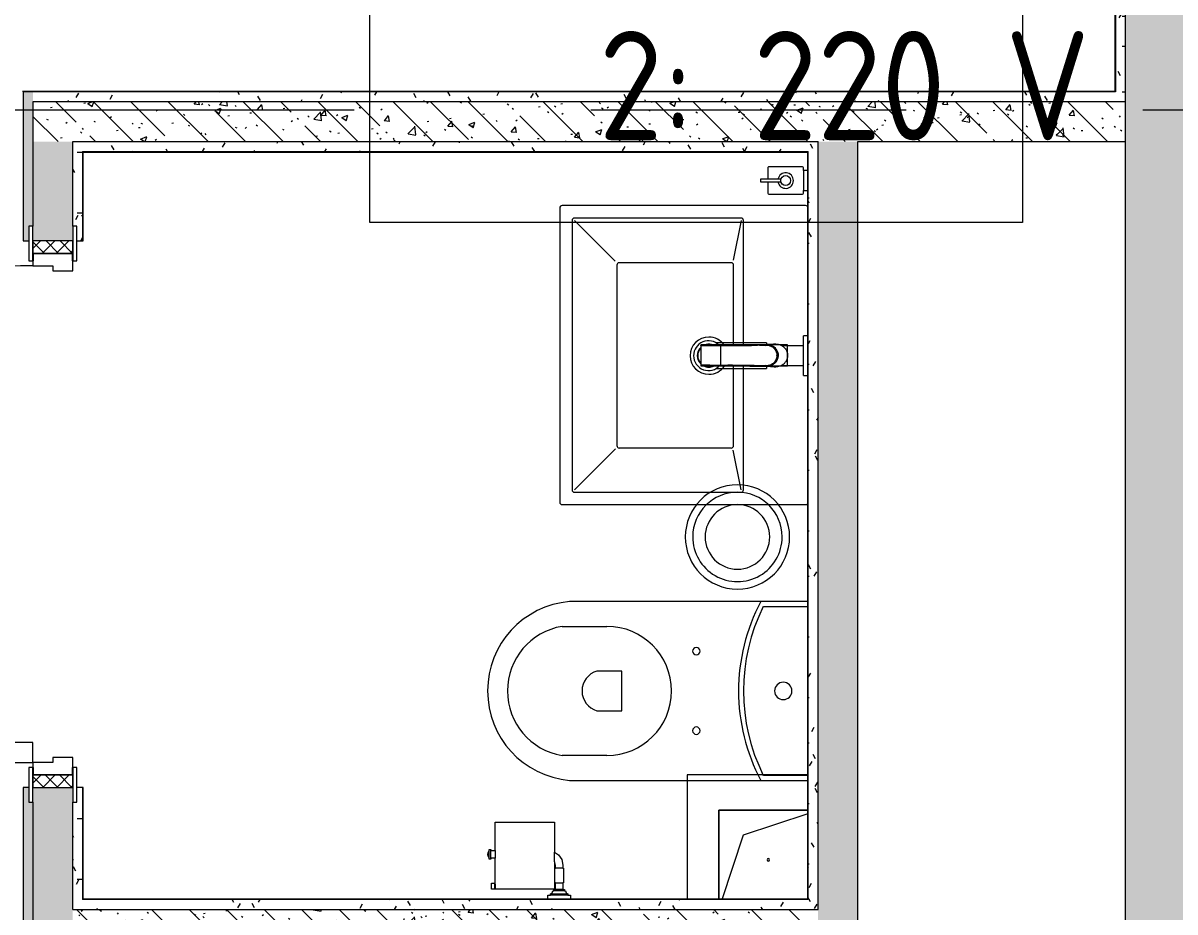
# Model space of a CAD drawing. Header units: millimetres. Extents: x 81609 to 272668, y -8553 to 29000.
# Drawn here: x 86942 to 89260, y 19685 to 21474 of the extents above; entities that cross this region are included whole.
import ezdxf

# ---------------------------------------------------------------- set-up
doc = ezdxf.new("R2010")
doc.units = ezdxf.units.MM
doc.linetypes.add('Осевая', pattern=[3175, 635, -476.25, 1587.5, -476.25])
for name, color, linetype, lineweight in [('0-1', 7, 'Continuous', 9), ('A-DETL-GENF', 7, 'Continuous', 9), ('A-DOOR', 7, 'Continuous', 9), ('A-DOOR-1', 7, 'Continuous', 13), ('A-DOOR-FRAM', 7, 'Continuous', 13), ('A-DOOR-FRAM-1', 7, 'Continuous', 9), ('A-GENM', 7, 'Continuous', 9), ('A-WALL', 7, 'Continuous', 9), ('E-ELEC-FIXT-IDEN', 7, 'Continuous', 9), ('I-WALL', 7, 'Continuous', 9), ('P-SANR-FIXT', 7, 'Continuous', 9), ('P-SANR-FIXT-1', 7, 'Continuous', 13), ('Оси-2', 7, 'Осевая', 9)]:
    doc.layers.add(name, color=color, linetype=linetype, lineweight=lineweight)
doc.layers.add('A-WALL-1', color=7, linetype='Continuous', lineweight=9, true_color=0x3c3c3c)
doc.layers.add('A-WALL-FNSH-1', color=7, linetype='Continuous', lineweight=9, true_color=0x3c3c3c)
doc.styles.add('GOST Common', font='GOST_Common.ttf', dxfattribs={"width": 0.9, "height": 220})
pattern_1 = [(135, (0, 0), (-75.43415, -75.43415), [106.68, -17.78, 3.556, -17.78]), (135, (0, 75.39), (-75.43415, -75.43415), []), (50, (0, 0), (127.52922, -11.15758), [13.335, -146.685]), (355, (0, 0), (-24.66966, 133.74002), [10.668, -117.348]), (100.451, (10.63, -0.93), (102.85973, 122.58178), [11.333, -124.663]), (46.184, (0, 35.56), (189.75516, -29.43036), [20.002, -220.027]), (96.636, (15.81, 33.1), (166.1822, 173.1996), [17, -186.995]), (351.184, (0, 35.56), (166.18393, 173.19757), [16.002, -176.022]), (21, (17.78, 26.67), (106.13027, -71.58603), [13.335, -146.685]), (326, (17.78, 26.67), (43.26188, 128.93175), [10.668, -117.348]), (71.451, (26.62, 20.7), (149.39198, 57.34505), [11.333, -124.663]), (37.5, (0, 0), (2.162228, 59.188357), [3.353, -112.573, 3.353, -115.773, -117.792]), (37.5, (0, 0), (2.162228, 59.188357), [-235.052, 3.353, -114.44]), (7.5, (0, 0), (46.773857, 70.126152), [3.353, -64.567, 3.353, -109.906, -44.894]), (7.5, (0, 0), (46.773857, 70.126152), [-181.178, 3.353, -41.542]), (327.5, (-39.65, 0), (94.913671, -4.010093), [3.353, -41.097, 3.353, -135.331, -184.023]), (327.5, (-39.65, 0), (94.913671, -4.010093), [-183.134, 3.353, -180.67]), (317.5, (-57.43, 0), (103.69057, 17.79882), [3.353, -54.432, 3.353, -88.748, -130.683]), (317.5, (-57.43, 0), (103.69057, 17.79882), [-149.885, 3.353, -127.33])]
pattern_2 = [(0, (0, 0), (121.92, 30.48), [10.058, -81.382, 10.058, -81.382, -487.68]), (0, (0, 0), (121.92, 30.48), [-182.88, 10.058, -172.822, 10.058, -81.382, -213.36]), (0, (0, 0), (121.92, 30.48), [-457.2, 10.058, -50.902, 10.058, -142.342]), (120, (45.72, 15.24), (-87.356454, 90.345817), [10.058, -81.382, 10.058, -81.382, -487.68]), (120, (45.72, 15.24), (-87.356454, 90.345817), [-182.88, 10.058, -172.822, 10.058, -81.382, -213.36]), (120, (45.72, 15.24), (-87.356454, 90.345817), [-457.2, 10.058, -50.902, 10.058, -142.342]), (240, (60.96, 76.2), (-34.563546, -120.825817), [10.058, -81.382, 10.058, -81.382, -487.68]), (240, (60.96, 76.2), (-34.563546, -120.825817), [-182.88, 10.058, -172.822, 10.058, -81.382, -213.36]), (240, (60.96, 76.2), (-34.563546, -120.825817), [-457.2, 10.058, -50.902, 10.058, -142.342])]

# ---------------------------------------------------------------- blocks, each defined once
blk = doc.blocks.new('110_Дверь_СКБ_1Ст_Внутренняя1 - Д-3 _п_ 1100x2100h_много всего-32422909-План размещения напольных электротехнических лючков и розеток 2 этажа в осях 23-33')
at = {"layer": 'A-DOOR'}
h = blk.add_hatch(dxfattribs=at)
h.set_pattern_fill('FP_8', color=256, style=0, pattern_type=2)
h.set_pattern_definition([(135, (1751.41, 104.685), (-14.14214, -14.14214), []), (225, (1751.41, 104.685), (14.14214, -14.14214), [])])
h.paths.add_polyline_path([(537.5, -40), (562.5, -40), (562.5, 40), (537.5, 40)])
at = {"layer": 'A-DOOR-FRAM-1'}
h = blk.add_hatch(dxfattribs=at)
h.set_pattern_fill('FP_9', color=256, style=0, pattern_type=2)
h.set_pattern_definition([(45, (-371.384, 104.685), (-14.1421, 14.1421), []), (135, (-371.384, 104.685), (-14.1421, -14.1421), [])])
h.paths.add_polyline_path([(-537.5, -40), (-512.5, -40), (-512.5, 40), (-537.5, 40)])
at = {"layer": 'A-DOOR'}
blk.add_arc((-487.5, 40), 1000, 360, 90, dxfattribs=at)
at = {"layer": 'A-DOOR-1'}
for p, q in [((-487.5, 1040), (-487.5, 40)), ((-447.5, 1040), (-487.5, 1040)), ((-447.5, 40), (-447.5, 1040)), ((-487.5, 40), (-447.5, 40))]:
    blk.add_line(p, q, dxfattribs=at)
at = {"layer": 'A-DOOR-FRAM'}
for p, q in [((-497.5, 48), (-567.5, 48)), ((-567.5, 48), (-567.5, 40)), ((-497.5, 40), (-497.5, 48)), ((592.5, 48), (522.5, 48)), ((522.5, 48), (522.5, 40)), ((592.5, 40), (592.5, 48)), ((-567.5, 40), (-497.5, 40)), ((-512.5, 40), (-537.5, 40)), ((-537.5, 40), (-537.5, -40)), ((-487.5, 40), (-512.5, 40)), ((-512.5, 40), (-512.5, -40)), ((-512.5, -40), (-512.5, 40)), ((-497.5, 40), (-512.5, 40)), ((-512.5, 40), (-512.5, 39)), ((-512.5, 39), (-497.5, 39)), ((-497.5, 39), (-497.5, 40)), ((-487.5, 0), (-487.5, 40)), ((512.5, 40), (512.5, 0)), ((537.5, 40), (512.5, 40)), ((537.5, 40), (522.5, 40)), ((522.5, 40), (522.5, 39)), ((522.5, 40), (592.5, 40)), ((522.5, 39), (537.5, 39)), ((537.5, -40), (537.5, 40)), ((562.5, 40), (537.5, 40)), ((537.5, 40), (537.5, -40)), ((537.5, 39), (537.5, 40)), ((562.5, -40), (562.5, 40)), ((-477.5, 0), (-487.5, 0)), ((-477.5, -40), (-477.5, 0)), ((512.5, 0), (502.5, 0)), ((502.5, 0), (502.5, -40)), ((-497.5, -40), (-567.5, -40)), ((-567.5, -40), (-567.5, -48)), ((-537.5, -40), (-512.5, -40)), ((-497.5, -39), (-512.5, -39)), ((-512.5, -39), (-512.5, -40)), ((-512.5, -40), (-477.5, -40)), ((-512.5, -40), (-497.5, -40)), ((-497.5, -40), (-497.5, -39)), ((-497.5, -48), (-497.5, -40)), ((502.5, -40), (537.5, -40)), ((537.5, -39), (522.5, -39)), ((522.5, -39), (522.5, -40)), ((522.5, -40), (537.5, -40)), ((592.5, -40), (522.5, -40)), ((522.5, -40), (522.5, -48)), ((537.5, -40), (537.5, -39)), ((537.5, -40), (562.5, -40)), ((592.5, -48), (592.5, -40)), ((-567.5, -48), (-497.5, -48)), ((522.5, -48), (592.5, -48))]:
    blk.add_line(p, q, dxfattribs=at)
blk = doc.blocks.new('GM_Отверстие прямоугольное _в плите_ - Отверстие-V16-План размещения напольных электротехнических лючков и розеток 2 этажа в осях 23-33')
at = {"layer": 'A-GENM'}
for p, q in [((-100, -80), (-100, 100)), ((-100, 100), (80, 100)), ((80, 100), (-100, 100)), ((-100, 100), (-100, -80)), ((-50, 50), (80, 93.3)), ((-93.3, -80), (-50, 50))]:
    blk.add_line(p, q, dxfattribs=at)
for start, end in [(360, 180), (180, 360)]:
    blk.add_arc((0, 0), 2.5, start, end, dxfattribs=at)
blk = doc.blocks.new('мусорная корзина - Round_ Metal-30590745-План размещения напольных электротехнических лючков и розеток 2 этажа в осях 23-33')
at = {"layer": 'P-SANR-FIXT'}
for radius, start, end in [(105, 0, 180), (90, 360, 180), (65, 0, 180), (105, 180, 360), (90, 180, 360), (65, 180, 360)]:
    blk.add_arc((0, 0), radius, start, end, dxfattribs=at)
blk = doc.blocks.new('WC Seat_2 with Cistern-Wall Based - 640 x 360mm-30948649-План размещения напольных электротехнических лючков и розеток 2 этажа в осях 23-33')
at = {"layer": 'P-SANR-FIXT'}
for p, q in [((-55, 490), (-55, 105)), ((-5, 415), (-5, 505)), ((255, 505), (255, 415)), ((305, 105), (305, 490)), ((85, 435), (85, 385)), ((165, 385), (165, 435)), ((85, 385), (165, 385)), ((-55, 105), (-55, 10)), ((-45, 10), (-45, 100.1)), ((295, 100.1), (295, 10)), ((305, 10), (305, 105))]:
    blk.add_line(p, q, dxfattribs=at)
for centre, radius, start, end in [((125, 474.3), 180.7, 4.9791, 175.0209), ((125, 483.2), 131.8, 9.5273, 170.4727), ((125, 423.3), 41.7, 16.2602, 163.7398), ((125, 415), 130, 180, 360), ((45, 235), 7.5, 0, 180), ((45, 235), 7.5, 180, 360), ((205, 235), 7.5, 0, 180), ((205, 235), 7.5, 180, 360), ((125, -232.5), 382.5, 61.9275, 118.0725), ((125, -242.5), 382.5, 63.6122, 116.3878), ((125, 60), 17.5, 0, 180), ((125, 60), 17.5, 180, 360)]:
    blk.add_arc(centre, radius, start, end, dxfattribs=at)
blk = doc.blocks.new('Sanitary_Toilet-Accessories_Gessi_Wall-mounted-paper-roll-holder-65449 - Chrome-30913797-План размещения напольных электротехнических лючков и розеток 2 этажа в осях 23-33')
at = {"layer": 'A-DETL-GENF'}
for p, q in [((87892.2, 19865.6), (87893.5, 19865.7)), ((87892.2, 19808.5), (87892.2, 19865.6)), ((87893.5, 19865.7), (88009.6, 19865.7)), ((88009.6, 19865.7), (88011.2, 19865.6)), ((88011.2, 19865.6), (88011.2, 19805.4)), ((87877.2, 19801), (87877.9, 19805)), ((87877.9, 19797), (87877.2, 19801)), ((87877.9, 19805), (87879.7, 19808.5)), ((87879.7, 19808.5), (87879.7, 19810.5)), ((87879.7, 19810.5), (87883.2, 19810.5)), ((87879.7, 19793.5), (87879.7, 19808.5)), ((87883.2, 19810.5), (87883.2, 19808.5)), ((87883.2, 19793.5), (87883.2, 19808.5)), ((87883.2, 19808.5), (87892.2, 19808.5)), ((87892.2, 19808.5), (87892.2, 19793.5)), ((88011.2, 19785.9), (88011.2, 19805.4)), ((88011.2, 19805.4), (88019.6, 19799.9)), ((88019.6, 19799.9), (88026, 19790.3)), ((87879.7, 19793.5), (87877.9, 19797)), ((87879.7, 19791.5), (87879.7, 19793.5)), ((87883.2, 19791.5), (87879.7, 19791.5)), ((87892.2, 19793.5), (87883.2, 19793.5)), ((87883.2, 19793.5), (87883.2, 19791.5)), ((87892.2, 19740.7), (87892.2, 19793.5)), ((88012.1, 19784.5), (88011.2, 19785.9)), ((88011.2, 19785.9), (88011.2, 19740.7)), ((88013.2, 19779), (88012.1, 19784.5)), ((88013.2, 19773.5), (88013.2, 19779)), ((88026, 19790.3), (88028.2, 19779)), ((88028.2, 19779), (88028.2, 19773.5)), ((88011.7, 19743.5), (88011.7, 19773.5)), ((88011.7, 19773.5), (88013.2, 19773.5)), ((88028.2, 19773.5), (88013.2, 19773.5)), ((88028.2, 19773.5), (88029.7, 19773.5)), ((88029.7, 19773.5), (88029.7, 19743.5)), ((87884.7, 19730.7), (87884.7, 19742.7)), ((87884.7, 19742.7), (87891.2, 19742.7)), ((87891.2, 19730.7), (87884.7, 19730.7)), ((87891.2, 19742.7), (87891.2, 19740.7)), ((87891.2, 19732.7), (87891.2, 19740.7)), ((87891.2, 19740.7), (87892.2, 19740.7)), ((87892.2, 19732.7), (87891.2, 19732.7)), ((87891.2, 19732.7), (87891.2, 19730.7)), ((87892.2, 19740.7), (87892.2, 19732.7)), ((87892.2, 19730.7), (87892.2, 19732.7)), ((88011.2, 19730.7), (87892.2, 19730.7)), ((88009.7, 19727.5), (88009.7, 19730)), ((88009.7, 19730), (88013.2, 19730)), ((88011.2, 19740.7), (88011.2, 19732.7)), ((88011.2, 19740.7), (88013.2, 19740.7)), ((88011.2, 19732.7), (88011.2, 19730.7)), ((88013.2, 19732.7), (88011.2, 19732.7)), ((88029.7, 19730), (88011.2, 19730)), ((88013.2, 19743.5), (88011.7, 19743.5)), ((88013.2, 19743.5), (88028.2, 19743.5)), ((88013.2, 19740.7), (88013.2, 19743.5)), ((88013.2, 19732.7), (88013.2, 19740.7)), ((88013.2, 19730), (88013.2, 19732.7)), ((88029.7, 19743.5), (88028.2, 19743.5)), ((88028.2, 19743.5), (88028.2, 19730)), ((88028.2, 19730), (88031.7, 19730)), ((88031.7, 19730), (88031.7, 19727.5)), ((87998.2, 19711), (87998.2, 19719)), ((87998.2, 19719), (88003.2, 19719)), ((88043.2, 19711), (87998.2, 19711)), ((88003.2, 19721.5), (88004.9, 19722.2)), ((88003.2, 19721.5), (88038.2, 19721.5)), ((88003.2, 19719), (88003.2, 19721.5)), ((88038.2, 19719), (88003.2, 19719)), ((88004.9, 19722.2), (88006.4, 19723.6)), ((88006.4, 19723.6), (88007.4, 19725.5)), ((88007.4, 19725.5), (88007.7, 19727.5)), ((88007.7, 19727.5), (88009.7, 19727.5)), ((88031.7, 19727.5), (88009.7, 19727.5)), ((88031.7, 19727.5), (88033.7, 19727.5)), ((88033.7, 19727.5), (88034, 19725.5)), ((88034, 19725.5), (88035, 19723.6)), ((88035, 19723.6), (88036.5, 19722.2)), ((88036.5, 19722.2), (88038.2, 19721.5)), ((88038.2, 19721.5), (88038.2, 19719)), ((88038.2, 19719), (88043.2, 19719)), ((88043.2, 19719), (88043.2, 19711))]:
    blk.add_line(p, q, dxfattribs=at)
blk = doc.blocks.new('сифон - Для раковины-30615598-План размещения напольных электротехнических лючков и розеток 2 этажа в осях 23-33')
at = {"layer": 'P-SANR-FIXT'}
for p, q in [((116.7, 26), (15, 26)), ((116.7, 26), (116.7, 20.9)), ((200, 40), (191.1, 40)), ((191.1, -40), (191.1, 40)), ((200, 40), (200, -40)), ((116.7, -19.7), (116.7, -26)), ((15, -26), (116.7, -26)), ((191.1, -40), (200, -40))]:
    blk.add_line(p, q, dxfattribs=at)
for start, end in [(45, 180), (180, 319.7584)]:
    blk.add_arc((0, 0), 30, start, end, dxfattribs=at)
at = {"layer": 'P-SANR-FIXT-1'}
for p, q in [((127.1, 20), (123.1, 20)), ((191.1, 20), (147.8, 20)), ((21.9, -20), (49, -20)), ((49, -20), (56, -20)), ((56, -20), (75, -20)), ((85.7, -20), (118.5, -20)), ((119.7, -20), (122.9, -20)), ((145.8, -20), (191.1, -20))]:
    blk.add_line(p, q, dxfattribs=at)
for radius, start, end in [(22.5, 133.7338, 180), (22.5, 180, 225.6765), (21.5, 136.1578, 180), (21.5, 180, 223.3802), (22.5, 67.2152, 113.0759), (21.5, 72, 108), (22.5, 241.9585, 297.7301), (21.5, 245.8675, 293.8296)]:
    blk.add_arc((0, 0), radius, start, end, dxfattribs=at)
blk = doc.blocks.new('раковина - 400 x 500mm-30615599-План размещения напольных электротехнических лючков и розеток 2 этажа в осях 23-33')
at = {"layer": 'P-SANR-FIXT'}
for p, q in [((-249.5, -5), (-249.5, -495)), ((352.5, -495), (352.5, -5)), ((-224.5, -135), (-224.5, -470)), ((32, -130), (-219.5, -130)), ((-219.5, -135), (-139.5, -151)), ((322.5, -130), (72, -130)), ((322.5, -135), (242.8, -150.5)), ((327.5, -470), (327.5, -135)), ((-134.5, -155), (-134.5, -380)), ((-126, -150), (-129.5, -150)), ((32.1, -150), (-126, -150)), ((233.5, -150), (72, -150)), ((238.5, -155), (238.5, -380)), ((-219.5, -470), (-137.6, -388.1)), ((-129.5, -385), (233.5, -385)), ((322.5, -470), (240.2, -387.7)), ((-219.5, -475), (322.5, -475)), ((-244.5, -500), (347.5, -500))]:
    blk.add_line(p, q, dxfattribs=at)
for centre, radius, start, end in [((-244.5, -5), 5, 90, 180), ((347.5, -5), 5, 0, 90), ((-219.5, -135), 5, 90, 180), ((322.5, -135), 5, 0, 90), ((-129.5, -155), 5, 90, 180), ((233.5, -155), 5, 0, 90), ((52.6, -199.9), 37.5, 124.8212, 180), ((52.6, -199.9), 37.5, 360, 57.1419), ((52.6, -199.9), 37.5, 180, 360), ((52.6, -199.9), 23, 161.666, 180), ((52.6, -199.9), 23, 180, 198.7055), ((52.6, -199.9), 23, 334.4117, 360), ((52.6, -199.9), 23, 360, 25.1143), ((52.6, -199.9), 23, 225, 315), ((-129.5, -380), 5, 180, 270), ((233.5, -380), 5, 270, 360), ((-219.5, -470), 5, 180, 270), ((322.5, -470), 5, 270, 0), ((-244.5, -495), 5, 180, 270), ((347.5, -495), 5, 270, 0)]:
    blk.add_arc(centre, radius, start, end, dxfattribs=at)
blk = doc.blocks.new('смеситель для раковины - Default-30615600-План размещения напольных электротехнических лючков и розеток 2 этажа в осях 23-33')
at = {"layer": '0-1'}
for p, q in [((19.7, 151.6), (-19.8, 151.6)), ((-20.3, 110), (-20.4, 97.4)), ((19.8, 111.8), (-19.8, 111.8)), ((20.4, 97.4), (20.3, 110)), ((-22.8, 3), (-21.8, 15.6)), ((-20.7, 17.2), (-20.7, 16.7)), ((20.8, 16.7), (20.8, 17.2))]:
    blk.add_line(p, q, dxfattribs=at)
at = {"layer": '0-1', "flags": 128}
for points in [[(-19.8, 151.6), (-20, 151.6), (-20.2, 151.6), (-20.3, 151.5), (-20.4, 151.5), (-20.5, 151.4), (-20.6, 151.3), (-20.6, 151.2), (-20.7, 151.1), (-20.7, 151.1), (-20.7, 151), (-20.7, 151), (-20.8, 150.9), (-20.8, 150.6), (-20.8, 149.7), (-20.8, 148.7), (-20.8, 147.7), (-20.9, 146.7), (-20.9, 145.3), (-21.1, 93.2)], [(19.7, 151.6), (20, 151.6), (20.2, 151.6), (20.4, 151.5), (20.5, 151.4), (20.6, 151.3), (20.6, 151.3), (20.7, 151.2), (20.7, 151.1), (20.7, 151.1), (20.7, 151), (20.8, 151), (20.8, 150.9), (20.8, 150.6)], [(-18.9, 7.6), (-20, 10.3), (-20.8, 13.1), (-21.1, 18.6), (-21.1, 48.6), (-21.1, 93.2)], [(-19.8, 111.8), (-19.9, 111.8), (-20, 111.8), (-20.1, 111.8), (-20.1, 111.7), (-20.2, 111.7), (-20.3, 111.6), (-20.3, 111.5), (-20.3, 111.5), (-20.3, 111.4), (-20.3, 111.4), (-20.3, 111.4), (-20.3, 111.3), (-20.3, 111.2), (-20.3, 111), (-20.3, 110.8), (-20.3, 110.6), (-20.3, 110.3), (-20.3, 110)], [(12.1, -0.1), (14.4, 1.7), (18.1, 6.1), (20.4, 11.5), (21.2, 17.2), (21.2, 36.2), (21.1, 56), (21, 111.4)], [(19.8, 111.8), (19.9, 111.8), (20, 111.8), (20.1, 111.8), (20.2, 111.7), (20.2, 111.6), (20.3, 111.6), (20.3, 111.5), (20.3, 111.5), (20.3, 111.4), (20.3, 111.4), (20.3, 111.3), (20.3, 111.1), (20.3, 110.9), (20.3, 110.7), (20.3, 110.4), (20.3, 110)], [(-21.8, 15.6), (-21.7, 19.7), (-21.6, 24.4), (-21.5, 30.8), (-21.4, 37.1), (-21.3, 49.4), (-21.2, 68.8), (-21.1, 88)], [(21.8, 15.6), (22.1, 11.2), (22.8, 3)]]:
    blk.add_lwpolyline(points, dxfattribs=at)
at = {"layer": 'P-SANR-FIXT'}
for p, q in [((21, 151.6), (-21, 151.6)), ((-21, 151.6), (-21, -23)), ((-19.7, 144), (-19.8, 111.7)), ((19.8, 111.7), (19.7, 144)), ((21, -23), (21, 151.6)), ((-21, 19.9), (-20.8, 19.8)), ((-20.4, 22), (-20.8, 19.8)), ((19.4, 12.9), (20.4, 11.1)), ((20.8, 19.8), (20.4, 22)), ((21, 19.9), (20.8, 19.8)), ((20.9, 18.5), (20.8, 19.8)), ((20.9, 18.4), (21.1, 18.4)), ((22.5, 5), (22.9, 0.9)), ((-21, -23), (21, -23)), ((-0.6, -2.8), (0.3, -2.8))]:
    blk.add_line(p, q, dxfattribs=at)
at = {"layer": 'P-SANR-FIXT', "flags": 128}
for points in [[(-21.1, 16.9), (-21.1, 42.2), (-21, 67.6), (-20.8, 118.3), (-20.7, 143.7), (-20.7, 149.4), (-20.8, 150.2), (-20.9, 145.3), (-20.9, 138.9), (-21.1, 88.1)], [(-20.1, 88.1), (-20.1, 99.6), (-20, 111), (-20, 122.4), (-19.9, 133.8), (-19.9, 145.2)], [(19.9, 145.2), (19.9, 138.9), (19.9, 132.6), (20, 126.2), (20, 119.9), (20, 113.5), (20, 107.2), (20.1, 100.8), (20.1, 94.5), (20.1, 88.1)], [(21.1, 88.1), (20.9, 138.9), (20.9, 145.3), (20.8, 150.2), (20.7, 149.4), (20.7, 143.7), (20.8, 118.3), (21, 67.6), (21.1, 42.2), (21.1, 16.9)], [(-21.1, 18.6), (-21.1, 18.6), (-21.1, 18.6), (-21, 18.6), (-21, 18.6), (-21, 18.5), (-20.9, 18.5), (-20.9, 18.5)], [(-21.1, 18.4), (-21.1, 18), (-21.1, 17.6), (-21.1, 17.2), (-21.1, 16.8), (-21.1, 16.4)], [(-20.8, 19.8), (-20.9, 19.2), (-20.9, 18.5)], [(-15.9, 4.1), (-13.1, 1.6), (-9.8, -0.4), (-6.1, -1.8), (-2.1, -2.5), (2.1, -2.5), (6.1, -1.8), (9.8, -0.4), (11.1, 0.4)], [(11.5, 0.5), (13.1, 1.6), (15.9, 4.1)], [(21.1, 16.4), (21.1, 16.8), (21.1, 17.2), (21.1, 17.6), (21.1, 18), (21.1, 18.4)], [(22.9, 0.9), (22.7, 3.2), (22.5, 5.6), (22.3, 7.9), (22.1, 10.8), (21.8, 15.2)], [(0.6, -3.9), (0.3, -3.9), (0.1, -3.9), (-0.1, -3.9), (-0.3, -3.9), (-0.6, -3.9)]]:
    blk.add_lwpolyline(points, dxfattribs=at)
at = {"layer": 'P-SANR-FIXT'}
for centre, major_axis, ratio, start_param, end_param in [((-19.8, 109.7), (-0.5, 0.002), 0.095846, 0.017294, 1.571164), ((19.8, 109.7), (0.5, 0.002), 0.095848, 4.711795, 6.265892), ((0, 17.2), (20.8, 0), 0.98634, 3.038054, 3.141593), ((0, 17.2), (20.8, 0), 0.98634, 3.141593, 3.441377), ((0, 16.7), (20.8, 0), 0.98634, 3.141593, 3.372062), ((0, 16.7), (20.7, 0), 0.98634, 3.571127, 3.769911), ((0, 17.2), (20.8, 0), 0.98634, 3.613983, 5.358408), ((0, 16.7), (20.7, 0), 0.98634, 3.994763, 4.083653), ((0, 16.7), (20.8, 0), 0.98634, 5.376246, 5.846752), ((0, 17.2), (20.8, 0), 0.98634, 5.499139, 5.804813), ((0, 17.2), (-20.8, 0), 0.98634, 2.841808, 3.141593), ((0, 16.7), (20.8, 0), 0.98634, 6.052716, 6.283185), ((0, 17.2), (20.8, 0), 0.98634, 0, 0.103539), ((0, 16.7), (20.7, 0), 0.98634, 4.276566, 4.807479), ((0, 17.2), (18.5, 0), 0.986286, 4.712389, 4.727774), ((0, 16.7), (20.8, 0), 0.98634, 4.9338, 5.10736)]:
    blk.add_ellipse(centre, major_axis=major_axis, ratio=ratio, start_param=start_param, end_param=end_param, dxfattribs=at)
for points, knots in [([(-19.9, 145.2), (-19.9, 146), (-19.9, 147.4), (-19.8, 149.3), (-19.8, 150.7), (-19.8, 151.5), (-19.8, 151.6), (-19.8, 151.6)], [0, 0, 0, 0, 0.1, 0.2, 0.3, 0.4, 0.4725859, 0.4725859, 0.4725859, 0.4725859]), ([(-19.8, 151.6), (-19.7, 151.6), (-19.7, 151.6), (-19.7, 151.2), (-19.7, 150), (-19.7, 148.3), (-19.7, 146.2), (-19.7, 144.8), (-19.7, 144)], [0.4728347, 0.4728347, 0.4728347, 0.4728347, 0.5, 0.6, 0.7, 0.8, 0.9, 1, 1, 1, 1]), ([(19.7, 144), (19.7, 144.8), (19.7, 146.2), (19.7, 148.3), (19.7, 150), (19.7, 151.2), (19.7, 151.6), (19.7, 151.6), (19.7, 151.6)], [0, 0, 0, 0, 0.1, 0.2, 0.3, 0.4, 0.5, 0.5274121, 0.5274121, 0.5274121, 0.5274121]), ([(19.7, 151.6), (19.8, 151.6), (19.8, 151.5), (19.8, 150.7), (19.8, 149.3), (19.9, 147.4), (19.9, 146), (19.9, 145.2)], [0.5275209, 0.5275209, 0.5275209, 0.5275209, 0.6, 0.7, 0.8, 0.9, 1, 1, 1, 1]), ([(-20.4, 97.4), (-20.4, 91.1), (-20.5, 81.8), (-20.6, 69.7), (-20.6, 60), (-20.7, 52.6), (-20.8, 47.4), (-20.8, 45.2), (-20.8, 43.5), (-20.9, 41.8), (-20.9, 39.8), (-20.9, 37.7), (-20.9, 36.2), (-20.9, 35.4), (-21, 34.1), (-21, 32.6), (-21, 31), (-21, 29.7), (-21, 28.6), (-21, 27.7), (-21, 26.8), (-21.1, 25.6), (-21.1, 22.9), (-21.1, 20.4), (-21.1, 18.4)], [0, 0, 0, 0, 0.222222, 0.333333, 0.444444, 0.583333, 0.618056, 0.652778, 0.670139, 0.6875, 0.722222, 0.756944, 0.774306, 0.782986, 0.791667, 0.826389, 0.84375, 0.861111, 0.878472, 0.887153, 0.895833, 0.913194, 0.930556, 1, 1, 1, 1]), ([(-20.5, 44.7), (-20.5, 44.8), (-20.5, 45.3), (-20.5, 45.9), (-20.4, 46.5), (-20.4, 47), (-20.4, 47.6), (-20.3, 48.2), (-20.3, 49.3), (-20.3, 50.8), (-20.3, 52.7), (-20.3, 54.8), (-20.2, 57.1), (-20.2, 60.5), (-20.1, 67), (-20, 78.4), (-19.9, 90.5), (-19.9, 97.4)], [0.3858631, 0.3858631, 0.3858631, 0.3858631, 0.3928571, 0.4107143, 0.4196429, 0.4285714, 0.4375, 0.4464286, 0.4642857, 0.5, 0.5357143, 0.5714286, 0.6071429, 0.6428571, 0.7142857, 0.8571429, 1, 1, 1, 1]), ([(-19.8, 111.8), (-19.8, 111.8), (-19.8, 111.7), (-19.8, 110.9), (-19.8, 110.1), (-19.8, 109.7)], [0.4695548, 0.4695548, 0.4695548, 0.4695548, 0.6, 0.8, 1, 1, 1, 1]), ([(19.8, 109.7), (19.8, 110.1), (19.8, 110.9), (19.8, 111.7), (19.8, 111.8), (19.8, 111.8)], [0, 0, 0, 0, 0.2, 0.4, 0.5304748, 0.5304748, 0.5304748, 0.5304748]), ([(19.9, 97.4), (19.9, 90.5), (20, 78.4), (20.1, 66.9), (20.2, 60.3), (20.3, 57), (20.3, 54.6), (20.3, 52.6), (20.3, 50.7), (20.3, 49.2), (20.4, 48.1), (20.4, 47.4), (20.4, 46.9), (20.4, 46.4), (20.4, 45.8), (20.4, 44.6), (20.4, 43), (20.4, 41.3), (20.5, 40), (20.5, 39.2), (20.6, 38.5), (20.7, 37.9), (20.7, 37.5)], [0, 0, 0, 0, 0.1428571, 0.2857143, 0.3571429, 0.3928571, 0.4285714, 0.4642857, 0.5, 0.5357143, 0.5535714, 0.5625, 0.5714286, 0.5803571, 0.5892857, 0.6071429, 0.6428571, 0.6785714, 0.6964286, 0.7053571, 0.7142857, 0.7301718, 0.7301718, 0.7301718, 0.7301718]), ([(21.1, 18.4), (21.1, 19.2), (21.1, 20.8), (21.1, 23.1), (21.1, 25), (21.1, 26.5), (21, 27.6), (21, 28.6), (21, 30), (21, 31.7), (21, 33.4), (21, 34.6), (20.9, 35.2), (20.9, 35.7), (20.9, 36.3), (20.9, 36.9), (20.9, 38.1), (20.9, 39.8), (20.9, 41.4), (20.8, 42.8), (20.8, 44.1), (20.8, 45.8), (20.8, 48.6), (20.7, 53.5), (20.6, 60.7), (20.6, 68.9), (20.5, 76.5), (20.5, 85.7), (20.4, 92.7), (20.4, 97.4)], [0, 0, 0, 0, 0.027778, 0.055556, 0.083333, 0.097222, 0.111111, 0.125, 0.138889, 0.166667, 0.194444, 0.208333, 0.215278, 0.222222, 0.229167, 0.236111, 0.25, 0.277778, 0.305556, 0.319444, 0.333333, 0.361111, 0.388889, 0.444444, 0.555556, 0.666667, 0.75, 0.833333, 1, 1, 1, 1]), ([(-21.1, 88.1), (-21.1, 85.7), (-21.1, 82.2), (-21.1, 77.5), (-21.2, 73.9), (-21.2, 70.4), (-21.2, 66.8), (-21.2, 63.9), (-21.2, 61.5), (-21.2, 59.8), (-21.2, 58), (-21.2, 55.7), (-21.3, 52.8), (-21.3, 49.3), (-21.3, 46), (-21.3, 42.6), (-21.4, 39.4), (-21.4, 36.2), (-21.5, 32.2), (-21.5, 27.5), (-21.7, 20.9), (-21.8, 17.2), (-21.8, 15.2)], [0, 0, 0, 0, 0.083333, 0.125, 0.166667, 0.208333, 0.25, 0.291667, 0.3125, 0.333333, 0.354167, 0.375, 0.416667, 0.458333, 0.5, 0.541667, 0.583333, 0.625, 0.666667, 0.75, 0.833333, 1, 1, 1, 1]), ([(20.1, 88.1), (20.1, 88.2), (20.2, 88.3), (20.4, 88.2), (20.5, 88), (20.6, 87.8), (20.7, 87.5), (20.7, 87.3), (20.8, 87.1), (20.9, 87), (20.9, 86.8), (20.9, 86.7)], [0, 0, 0, 0, 0.1, 0.19375, 0.25, 0.3, 0.35, 0.4, 0.45, 0.525, 0.575, 0.575, 0.575, 0.575]), ([(21.8, 15.2), (21.8, 16.4), (21.7, 19.4), (21.6, 24.2), (21.5, 28.2), (21.5, 30.6), (21.5, 32.4), (21.4, 34.1), (21.4, 35.8), (21.4, 37.3), (21.4, 38.7), (21.4, 39.8), (21.4, 41), (21.3, 42.6), (21.3, 44.7), (21.3, 47.5), (21.3, 50.9), (21.2, 55.1), (21.2, 60), (21.2, 65.1), (21.2, 69.9), (21.2, 74.5), (21.1, 80.6), (21.1, 85.1), (21.1, 88.1)], [0, 0, 0, 0, 0.142857, 0.285714, 0.357143, 0.392857, 0.428571, 0.464286, 0.5, 0.535714, 0.553571, 0.571429, 0.589286, 0.607143, 0.642857, 0.678571, 0.714286, 0.75, 0.785714, 0.821429, 0.857143, 0.892857, 0.928571, 1, 1, 1, 1]), ([(-21, 19.9), (-21, 20.5), (-20.9, 21.9), (-20.9, 23.9), (-20.9, 25.6), (-20.9, 26.9), (-20.9, 27.6), (-20.9, 28.1), (-20.9, 28.7), (-20.9, 29.4), (-21, 30.9), (-21, 33.1), (-21, 35.5), (-20.9, 37.4), (-20.9, 38.5), (-20.8, 39.3), (-20.7, 40.1), (-20.7, 40.7), (-20.6, 41.2), (-20.6, 41.3)], [0, 0, 0, 0, 0.0357143, 0.0714286, 0.1071429, 0.125, 0.1339286, 0.1428571, 0.1517857, 0.1607143, 0.1785714, 0.2142857, 0.25, 0.2678571, 0.2857143, 0.2946429, 0.3035714, 0.3214286, 0.3257253, 0.3257253, 0.3257253, 0.3257253]), ([(20.9, 33.9), (20.9, 33.6), (20.9, 32.5), (20.9, 30.9), (20.9, 29.2), (20.9, 28.3), (20.9, 27.5), (20.9, 26.8), (20.9, 25.6), (20.9, 23.9), (21, 21.9), (21, 20.5), (21, 19.9)], [0.7766981, 0.7766981, 0.7766981, 0.7766981, 0.7857143, 0.8214286, 0.8392857, 0.8571429, 0.8660714, 0.875, 0.8928571, 0.9285714, 0.9642857, 1, 1, 1, 1]), ([(-21.8, 15.2), (-21.9, 13.9), (-22, 12.1), (-22.1, 10.1), (-22.2, 8.7), (-22.3, 7.5), (-22.4, 6.6), (-22.5, 5.7), (-22.6, 4.8), (-22.7, 3.8), (-22.8, 2.5), (-22.9, 1.5), (-22.9, 0.9)], [0, 0, 0, 0, 0.166667, 0.25, 0.333333, 0.416667, 0.5, 0.583333, 0.666667, 0.75, 0.833333, 1, 1, 1, 1]), ([(22.9, 0.3), (22.9, -2.5), (22.3, -6.4), (20, -11.4), (17.7, -14.7), (14.9, -17.6), (11.6, -20), (7.9, -21.7), (4.5, -22.6), (1.5, -23), (-1.9, -23), (-6, -22.4), (-10, -20.8), (-12.8, -19.1), (-14.8, -17.5), (-16.7, -15.8), (-18.8, -13.3), (-21.9, -8.1), (-22.9, -3.2), (-22.9, 0.3)], [0, 0, 0, 0, 0.111111, 0.166667, 0.222222, 0.277778, 0.333333, 0.388889, 0.444444, 0.479167, 0.513889, 0.583333, 0.652778, 0.6875, 0.722222, 0.756944, 0.791667, 0.861111, 1, 1, 1, 1]), ([(-21, 19.9), (-21, 19.7), (-21, 19.5), (-21.1, 19.2), (-21.1, 18.9), (-21.1, 18.7), (-21.1, 18.6)], [0, 0, 0, 0, 0.333333, 0.5, 0.666667, 1, 1, 1, 1]), ([(-0.6, -3.9), (-1.6, -3.9), (-3.8, -3.7), (-7, -2.8), (-10, -1.5), (-12.8, 0.2), (-15.2, 2.3), (-17.3, 4.8), (-18.7, 7.1), (-19.6, 9), (-20.1, 10.6), (-20.6, 12.1), (-21, 14.3), (-21.1, 15.9), (-21.1, 16.9)], [0, 0, 0, 0, 0.1, 0.2, 0.3, 0.4, 0.5, 0.6, 0.7, 0.75, 0.8, 0.85, 0.9, 1, 1, 1, 1]), ([(-21.1, 16.4), (-21.1, 14.3), (-20.4, 11.1), (-18.7, 7.6), (-17.5, 5.8), (-16.4, 4.5), (-15.2, 3.2), (-13.9, 2.1), (-12.5, 1), (-10.9, 0.1), (-9.2, -0.7), (-6.9, -1.7), (-3.8, -2.5), (0, -2.8), (3.8, -2.5), (6.9, -1.7), (9, -0.9), (10.1, -0.3), (10.9, 0.1), (11.7, 0.5), (12.7, 1.2), (13.9, 2), (15, 3), (15.8, 3.8), (16.4, 4.5), (17, 5.2), (17.7, 6.2), (18.6, 7.6), (19.3, 9), (19.7, 9.9), (19.9, 10.5), (20, 10.9), (20.2, 11.2), (20.3, 11.7), (20.6, 12.6), (20.8, 13.8), (21, 15.1), (21.1, 16), (21.1, 16.4)], [0, 0, 0, 0, 0.111111, 0.166667, 0.194444, 0.222222, 0.25, 0.277778, 0.305556, 0.333333, 0.361111, 0.388889, 0.444444, 0.5, 0.555556, 0.611111, 0.638889, 0.652778, 0.666667, 0.680556, 0.694444, 0.722222, 0.75, 0.763889, 0.777778, 0.791667, 0.805556, 0.833333, 0.861111, 0.875, 0.881944, 0.888889, 0.895833, 0.902778, 0.916667, 0.944444, 0.972222, 1, 1, 1, 1]), ([(-20.8, 14.6), (-20.7, 14.1), (-20.6, 12.9), (-20.2, 11.6), (-20, 10.9)], [0, 0, 0, 0, 0.4, 1, 1, 1, 1]), ([(-20, 10.9), (-19.6, 9.8), (-18.5, 7.4), (-17, 5.2), (-15.9, 4.1)], [0, 0, 0, 0, 0.444444, 1, 1, 1, 1]), ([(21.1, 16.9), (21.1, 15.9), (21, 13.7), (20.2, 10.6), (19, 7.6), (16.7, 3.9), (12.9, 0), (7.1, -3.1), (2.7, -3.9), (0.6, -3.9)], [0, 0, 0, 0, 0.1, 0.2, 0.3, 0.4, 0.6, 0.8, 1, 1, 1, 1]), ([(15.9, 4.1), (16.7, 5), (18.4, 7.2), (19.5, 9.5), (20, 10.9)], [0, 0, 0, 0, 0.444444, 1, 1, 1, 1]), ([(20, 10.9), (20.2, 11.4), (20.5, 12.7), (20.7, 13.9), (20.8, 14.6)], [0, 0, 0, 0, 0.444444, 1, 1, 1, 1]), ([(-0.6, -3.9), (-0.6, -3.9), (-0.6, -3.7), (-0.6, -3.5), (-0.6, -3.1), (-0.6, -2.9), (-0.6, -2.8)], [0, 0, 0, 0, 0.363636, 0.545455, 0.727273, 1, 1, 1, 1]), ([(0.6, -3.9), (0.6, -3.9), (0.6, -3.7), (0.6, -3.5), (0.6, -3.1), (0.6, -2.9), (0.6, -2.8)], [0, 0, 0, 0, 0.363636, 0.545455, 0.727273, 1, 1, 1, 1])]:
    blk.add_open_spline(points, degree=3, knots=knots, dxfattribs=at)
for points in [[(-19.8, 111.8), (-19.8, 111.8), (-19.8, 111.8), (-19.8, 111.8)], [(19.8, 111.8), (19.8, 111.8), (19.8, 111.8), (19.8, 111.8)], [(-20.1, 88.1), (-20.4, 88.2), (-20.6, 88.2), (-20.8, 88.2)], [(-20, 85.7), (-20.1, 86.5), (-20.1, 87.3), (-20.1, 88.1)], [(20.1, 88.1), (20.1, 87.3), (20.1, 86.5), (20, 85.7)], [(-22.9, 0.9), (-22.9, 2.2), (-22.8, 3.6), (-22.6, 4.9)], [(-21.8, 15.2), (-21.8, 16.4), (-21.7, 17.6), (-21.4, 18.8)], [(-21.2, 19.5), (-21, 20.5), (-20.6, 21.4), (-20.2, 22.3)], [(-20.9, 18.4), (-21, 18.4), (-21.1, 18.4), (-21.1, 18.5)], [(-20.4, 22.5), (-20.7, 21.7), (-20.9, 20.8), (-21, 19.9)], [(-20.9, 18.3), (-20.9, 17.7), (-20.9, 16.5), (-20.8, 15.2), (-20.8, 14.6)], [(20.7, 19.9), (20.7, 17.5), (19.9, 12.6), (16.3, 6), (10.7, 1.1), (3.8, -1.6), (-3.7, -1.6), (-10.7, 1.1), (-16.3, 6), (-19.9, 12.6), (-20.7, 17.5), (-20.7, 19.9)], [(-20.4, 11.1), (-20.1, 11.7), (-19.8, 12.3), (-19.4, 12.9)], [(20.2, 22.3), (21.2, 20.1), (21.8, 17.6), (21.8, 15.2)], [(21, 19.9), (20.9, 20.8), (20.7, 21.7), (20.4, 22.5)], [(20.8, 14.6), (20.8, 15.2), (20.9, 16.5), (20.9, 17.8), (20.9, 18.4)], [(21.1, 18.5), (21.1, 18.5), (21, 18.5), (20.9, 18.5)], [(21.1, 18.5), (21.1, 18.6), (21.1, 18.7), (21.1, 18.9), (21.1, 19.2), (21.1, 19.4), (21, 19.6), (21, 19.8), (21, 19.9)], [(-3, -2.5), (-2.2, -2.7), (-1.4, -2.7), (-0.6, -2.8)]]:
    blk.add_open_spline(points, degree=3, dxfattribs=at)
blk = doc.blocks.new('TOY_Диспансер мыло - Дозатор Elegance new 11654 019001 хром-30769669-План размещения напольных электротехнических лючков и розеток 2 этажа в осях 23-33')
at = {"layer": 'A-GENM'}
for p, q in [((127.9, 106.1), (122.2, 106.1)), ((122.2, 106.1), (122.2, 91.2)), ((127.9, 91.2), (127.9, 106.1)), ((97.5, 89.2), (97.5, 21.5)), ((122.2, 91.2), (99.5, 91.2)), ((122.2, 91.2), (102.9, 91.2)), ((122.2, 92.2), (122.2, 64.8)), ((127.9, 64.8), (127.9, 92.2)), ((146.9, 91.2), (127.9, 91.2)), ((150.5, 91.2), (127.9, 91.2)), ((152.5, 21.5), (152.5, 89.2)), ((99.5, 19.5), (105, 19.5)), ((145, 19.5), (105, 19.5)), ((105, 19.5), (105, 10)), ((145, 10), (145, 19.5)), ((145, 19.5), (150.5, 19.5))]:
    blk.add_line(p, q, dxfattribs=at)
blk.add_circle((125, 55.2), 10, dxfattribs=at)
for centre, radius, start, end in [((99.5, 89.2), 2, 90, 180), ((125, 55.2), 15.7, 100.4353, 79.365), ((150.5, 89.2), 2, 360, 90), ((99.5, 21.5), 2, 180, 270), ((150.5, 21.5), 2, 270, 0)]:
    blk.add_arc(centre, radius, start, end, dxfattribs=at)
blk = doc.blocks.new('Plumbing_Drainage_hansgrohe_56248XXX-RainDrain-Point-Complete-set-po - 800 Stainless Steel Optic-30807005-План размещения напольных электротехнических лючков и розеток 2 этажа в осях 23-33')
at = {"layer": 'A-DETL-GENF'}
for p, q in [((85, 158.5), (-158.5, 158.5)), ((-158.5, 158.5), (-158.5, -92.5))]:
    blk.add_line(p, q, dxfattribs=at)

msp = doc.modelspace()

# ---------------------------------------------------------------- hatches: boundary and pattern name
at = {"layer": 'I-WALL'}
h = msp.add_hatch(dxfattribs=at)
h.set_pattern_fill('FP_2', color=256, style=0, pattern_type=2)
h.set_pattern_definition([(45, (0, 0), (-57.024626, 57.024626), []), (45, (57.025, 0), (-57.024626, 57.024626), [100.806, -20.161, 3.353, -16.808])])
h.paths.add_polyline_path([(89160, 17270), (89410, 17270), (89410, 27100), (89160, 27100), (89160, 17610.4)])
h = msp.add_hatch(dxfattribs=at)
h.set_pattern_fill('FP_41', color=256, style=0, pattern_type=2)
h.set_pattern_definition(pattern_2)
h.paths.add_polyline_path([(89140, 21335.8), (89160, 21335.8), (89160, 23100), (89140, 23100), (89140, 21336.8)])
h = msp.add_hatch(dxfattribs=at)
h.set_pattern_fill('FP_41', color=256, style=0, pattern_type=2)
h.set_pattern_definition(pattern_2)
h.paths.add_polyline_path([(86953.7, 17290), (86961.7, 17290), (86961.7, 17575.4), (86953.7, 17575.4), (86953.7, 17605.4), (86941.7, 17605.4), (86941.7, 17290)])
h.paths.add_polyline_path([(86941.7, 18705.4), (86953.7, 18705.4), (86953.7, 18735.4), (86961.7, 18735.4), (86961.2, 19905.8), (86953.7, 19905.8), (86953.7, 19935.8), (86941.7, 19935.8), (86941.7, 19080)])
h.paths.add_polyline_path([(86953.7, 21035.8), (86953.7, 21065.8), (86961.7, 21065.8), (86961.7, 21335.8), (86941.7, 21335.8), (86941.7, 21035.8)])
h = msp.add_hatch(dxfattribs=at)
h.set_pattern_fill('FP_41', color=256, style=0, pattern_type=2)
h.set_pattern_definition(pattern_2)
h.paths.add_polyline_path([(89060.2, 21315.8), (89160, 21315.8), (89160, 21335.8), (86961.7, 21335.8), (86961.7, 21315.8), (88412.9, 21315.8)])
h = msp.add_hatch(dxfattribs=at)
h.set_pattern_fill('FP_19', color=256, style=0, pattern_type=2)
h.set_pattern_definition(pattern_1)
h.paths.add_polyline_path([(89160, 21235.8), (89160, 21315.8), (86961.7, 21315.8), (86961.7, 21235.8), (89060.2, 21235.8)])
h = msp.add_hatch(dxfattribs=at)
h.set_pattern_fill('FP_19', color=256, style=0, pattern_type=2)
h.set_pattern_definition(pattern_1)
h.paths.add_polyline_path([(86961.7, 17270), (87041.7, 17270), (87041.7, 17605.4), (86961.7, 17605.4), (86961.7, 17290)])
h.paths.add_polyline_path([(86961.7, 18705.4), (87041.7, 18705.4), (87041.7, 19935.8), (86961.7, 19935.8), (86961.7, 18735.4)])
h.paths.add_polyline_path([(87041.7, 21035.8), (87041.7, 21235.8), (86961.7, 21235.8), (86961.7, 21035.8)])
h = msp.add_hatch(dxfattribs=at)
h.set_pattern_fill('FP_41', color=256, style=0, pattern_type=2)
h.set_pattern_definition(pattern_2)
h.paths.add_polyline_path([(87061.7, 19690), (87061.7, 19935.8), (87049.7, 19935.8), (87049.7, 19905.8), (87041.7, 19905.8), (87041.7, 19690)])
h.paths.add_polyline_path([(87061.7, 21035.8), (87061.7, 21235.8), (87041.7, 21235.8), (87041.7, 21065.8), (87049.7, 21065.8), (87049.7, 21035.8)])
h = msp.add_hatch(dxfattribs=at)
h.set_pattern_fill('FP_41', color=256, style=0, pattern_type=2)
h.set_pattern_definition(pattern_2)
h.paths.add_polyline_path([(88520.7, 21215.8), (88521.7, 21215.8), (88521.7, 21235.8), (87061.7, 21235.8), (87061.7, 21215.8), (88412.9, 21215.8)])
h = msp.add_hatch(dxfattribs=at)
h.set_pattern_fill('FP_41', color=256, style=0, pattern_type=2)
h.set_pattern_definition(pattern_2)
h.paths.add_polyline_path([(88521.7, 19710), (88541.7, 19710), (88541.7, 21235.8), (88521.7, 21235.8), (88521.7, 19711)])
h = msp.add_hatch(dxfattribs=at)
h.set_pattern_fill('FP_19', color=256, style=0, pattern_type=2)
h.set_pattern_definition(pattern_1)
h.paths.add_polyline_path([(88621.7, 16180), (88621.7, 17050), (88541.7, 17050), (88541.7, 16180)])
h.paths.add_polyline_path([(88621.7, 17270), (88621.7, 21235.8), (88541.7, 21235.8), (88541.7, 17270)])
h = msp.add_hatch(dxfattribs=at)
h.set_pattern_fill('FP_41', color=256, style=0, pattern_type=2)
h.set_pattern_definition(pattern_2)
h.paths.add_polyline_path([(88412.9, 19690), (88541.7, 19690), (88541.7, 19710), (87061.7, 19710), (87061.7, 19690), (88089.3, 19690)])
h = msp.add_hatch(dxfattribs=at)
h.set_pattern_fill('FP_19', color=256, style=0, pattern_type=2)
h.set_pattern_definition(pattern_1)
h.paths.add_polyline_path([(88541.7, 19610), (88541.7, 19690), (87041.7, 19690), (87041.7, 19610), (88412.9, 19610)])

# ---------------------------------------------------------------- linework, layer by layer
at = {"layer": 'A-WALL'}
for p, q in [((89160, 23112.5), (89160, 21335.8)), ((89140, 23080), (89140, 21335.8)), ((86961.7, 21315.8), (86961.7, 21065.8)), ((87041.7, 21235.8), (88541.7, 21235.8)), ((87041.7, 21065.8), (87041.7, 21235.8)), ((88541.7, 19690), (88541.7, 21235.8)), ((87061.7, 21215.8), (87061.7, 21035.8)), ((88521.7, 19711), (88521.7, 21215.8)), ((87061.7, 19935.8), (87061.7, 19710)), ((86961.7, 19905.8), (86961.7, 18735.4)), ((87041.7, 19690), (87041.7, 19905.8)), ((88521.7, 19710), (87061.7, 19710)), ((87041.7, 19690), (88541.7, 19690))]:
    msp.add_line(p, q, dxfattribs=at)
at = {"layer": 'A-WALL-1'}
for p, q in [((86941.7, 21335.8), (86941.7, 21035.8)), ((89140, 21335.8), (86941.7, 21335.8)), ((89160, 21335.8), (89160, 17270)), ((89160, 21315.8), (86961.7, 21315.8)), ((88621.7, 21235.8), (89160, 21235.8)), ((88621.7, 17270), (88621.7, 21235.8)), ((87061.7, 21215.8), (88521.7, 21215.8)), ((86941.7, 21035.8), (86953.7, 21035.8)), ((87049.7, 21035.8), (87061.7, 21035.8)), ((86953.7, 19935.8), (86941.7, 19935.8)), ((86941.7, 19935.8), (86941.7, 18705.4)), ((87061.7, 19935.8), (87049.7, 19935.8))]:
    msp.add_line(p, q, dxfattribs=at)
at = {"layer": 'A-WALL-FNSH-1'}
for p, q in [((89139, 23079), (89139, 21336.8)), ((89139, 21336.8), (86940.7, 21336.8)), ((87062.7, 21214.8), (88521.7, 21214.8)), ((87062.7, 21035.8), (87062.7, 21214.8)), ((88520.7, 21215.8), (88520.7, 19710)), ((87061.7, 21035.8), (87062.7, 21035.8)), ((87062.7, 19935.8), (87061.7, 19935.8)), ((87062.7, 19711), (87062.7, 19935.8)), ((88521.7, 19711), (87062.7, 19711)), ((88521.7, 19710), (88521.7, 19711))]:
    msp.add_line(p, q, dxfattribs=at)
at = {"layer": 'E-ELEC-FIXT-IDEN', "flags": 128}
msp.add_lwpolyline([(87639.8, 22363.6), (88953.1, 22363.6), (88953.1, 21072.6), (87639.8, 21072.6)], close=True, dxfattribs=at)
at = {"layer": 'Оси-2'}
msp.add_line((84909.3, 21300), (122580, 21300), dxfattribs=at)

# ---------------------------------------------------------------- block references
at = {"layer": 'A-DOOR', "rotation": 90}
msp.add_blockref('110_Дверь_СКБ_1Ст_Внутренняя1 - Д-3 _п_ 1100x2100h_много всего-32422909-План размещения напольных электротехнических лючков и розеток 2 этажа в осях 23-33', (87001.7, 20473.3), dxfattribs=at)
at = {"layer": 'A-GENM'}
msp.add_blockref('GM_Отверстие прямоугольное _в плите_ - Отверстие-V16-План размещения напольных электротехнических лючков и розеток 2 этажа в осях 23-33', (88441.7, 19790), dxfattribs=at)
at = {"layer": 'P-SANR-FIXT'}
for name, p, rotation in [('TOY_Диспансер мыло - Дозатор Elegance new 11654 019001 хром-30769669-План размещения напольных электротехнических лючков и розеток 2 этажа в осях 23-33', (88531.7, 21032.3), 90), ('раковина - 400 x 500mm-30615599-План размещения напольных электротехнических лючков и розеток 2 этажа в осях 23-33', (88521.7, 20857.4), 270.000000000002), ('смеситель для раковины - Default-30615600-План размещения напольных электротехнических лючков и розеток 2 этажа в осях 23-33', (88457.5, 20805.3), 90.00000000000144), ('мусорная корзина - Round_ Metal-30590745-План размещения напольных электротехнических лючков и розеток 2 этажа в осях 23-33', (88379.5, 20440), 180), ('WC Seat_2 with Cistern-Wall Based - 640 x 360mm-30948649-План размещения напольных электротехнических лючков и розеток 2 этажа в осях 23-33', (88531.7, 20004.9), 90)]:
    msp.add_blockref(name, p, dxfattribs=dict(at, rotation=rotation))
for name, p in [('сифон - Для раковины-30615598-План размещения напольных электротехнических лючков и розеток 2 этажа в осях 23-33', (88321.2, 20804.8)), ('Plumbing_Drainage_hansgrohe_56248XXX-RainDrain-Point-Complete-set-po - 800 Stainless Steel Optic-30807005-План размещения напольных электротехнических лючков и розеток 2 этажа в осях 23-33', (88436.7, 19802.5)), ('Sanitary_Toilet-Accessories_Gessi_Wall-mounted-paper-roll-holder-65449 - Chrome-30913797-План размещения напольных электротехнических лючков и розеток 2 этажа в осях 23-33', (0, 0))]:
    msp.add_blockref(name, p, dxfattribs=at)

# ---------------------------------------------------------------- texts
at = {"layer": 'E-ELEC-FIXT-IDEN', "insert": (87739.8, 21458.4), "char_height": 220, "width": 1342.025, "attachment_point": 1, "style": 'GOST Common'}
msp.add_mtext('   2: 220 V', dxfattribs=at)

doc.saveas('drawing.dxf')
